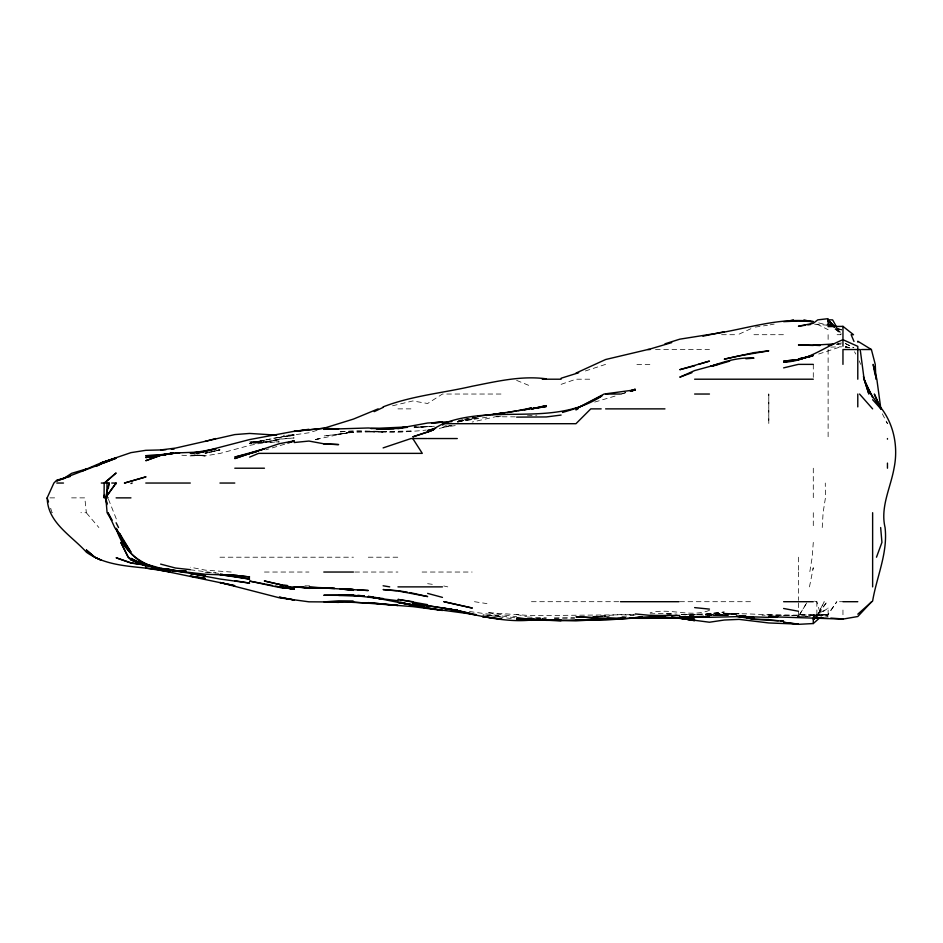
<?xml version="1.0" encoding="UTF-8"?>
<svg xmlns="http://www.w3.org/2000/svg" width="943" height="943" viewBox="0 0 943 943"><rect width="100%" height="100%" fill="white"/><g stroke="black" fill="none" stroke-linecap="round" stroke-linejoin="round"><path stroke-width="0.71" stroke-dasharray="4.71 3.54" d="M822.237 527.538L823.098 512.709L825.431 497.869L825.278 483.04M813.29 542.378L812.182 557.207L809.789 572.036M809.459 586.876L813.29 567.745L812.064 572.036M828.119 614.742L828.119 608.082L816.214 616.545L827.07 601.705L816.591 616.545L824.217 601.705L816.98 616.545L813.29 615.626L813.29 616.545L828.119 614.294L836.854 601.705L828.119 614.294L813.29 616.203L828.119 614.341L813.29 615.166L828.119 614.966L764.749 615.308M813.29 616.545L828.119 608.082M739.123 334.128L752.726 327.869M818.689 354.038L841.58 346.494M443.764 426.448L446.393 425.529M621.461 394.033L625.61 392.594M561.12 384.343L575.961 379.204L590.789 379.204M284.68 444.188L265.796 449.823M615.06 396.084L593.489 402.425M317.048 430.326L308.95 432.778L294.122 434.853L283.336 435.253M621.272 394.033L626.871 392.347M451.897 425.423L438.412 428.664M585.391 370.976L605.618 364.375L608.93 364.375M458.64 420.625L462.683 419.623M464.027 419.293L468.082 418.291M457.284 421.497L469.425 418.503M450.542 425.458L442.456 427.403L455.94 425.505M497.739 416.228L472.125 422.075M457.284 422.122L478.867 417.619M709.454 610.345C690.064 617.877 669.801 607.445 650.128 612.809M717.305 615.19C744.121 611.359 771.409 616.628 798.462 615.437L768.793 614.647L762.05 615.296M205.114 452.805L214.556 451.037M215.912 450.789L219.955 450.035L205.114 453.371L219.955 449.634L205.114 453.465M315.74 439.556L353.448 431.352L338.62 434.287L353.448 432.224L323.791 435.984L353.448 432.295L412.786 430.927C388.127 434.77 363.232 428.853 338.62 432.012C367.699 429.265 397.109 433.768 426.271 430.043M770.136 324.84L774.179 324.086M486.953 417.171L457.284 422.016M797.389 616.545L810.591 616.498L797.224 616.545M717.305 615.296L724.295 614.058L739.123 613.681L724.295 613.209L704.067 614.141M392.559 405.796L412.786 400.952L427.627 403.498L442.456 394.033L501.794 394.033M716.197 615.414L724.295 614.058L714.853 615.296M837.561 343.629L841.604 342.993M755.308 327.103L767.437 325.288M472.125 417.784L476.168 417.454M705.411 614.53L724.295 612.019L687.883 615.355M546.292 618.243L542.249 618.691L546.292 618.749M720.24 615.355L728.338 615.355L705.411 614.765M621.909 616.545L633.955 615.237M592.558 616.404L620.459 614.577L635.287 614.919M527.408 415.828L536.85 415.144M728.338 615.355L705.411 614.824L724.295 613.74L737.78 614.624L724.295 613.869L739.123 613.775M836.217 344.49L841.604 344.077L837.561 343.995M250.968 441.949L279.281 441.878L249.624 443.434L279.281 437.01L294.122 435.466L279.281 437.422L294.122 434.688L249.624 442.962L264.453 440.204L249.624 443.516L279.281 439.827L249.624 445.391L219.955 453.453L205.114 455.893L190.286 455.104L205.114 455.304L190.286 455.929L179.5 455.033M434.369 426.236L414.13 427.686L434.369 426.142M496.395 416.488L501.794 416.122L496.395 416.629M554.378 617.854L574.605 617.582M304.907 585.827L311.65 585.874M650.128 613.905L664.956 613.339L677.098 614.164M702.712 614.199L681.141 614.353L700.012 614.836M830.818 347.107L841.604 346.812M705.411 615.107L726.982 615.366L705.411 614.789M414.13 427.014L427.627 426.696L414.13 426.802M633.944 614.695L531.451 615.638L486.953 612.573L516.623 616.722M596.282 616.474L610.746 616.474M562.476 618.844L574.605 618.679M515.279 416.83L496.395 416.771M721.595 334.706L737.732 334.706M753.952 334.706L783.621 334.706M837.078 334.706L840.885 334.706L837.431 328.529M655.515 349.535L709.454 349.535M636.914 364.375L650.128 364.375M397.958 408.873L412.786 408.873M49.908 497.869L56.78 497.869M71.621 497.869L84.811 497.869L86.332 512.709L80.921 512.709M219.955 557.207L353.448 557.207M368.289 557.207L397.958 557.207M264.453 572.036L308.95 572.036M354.804 572.036L397.958 572.036M422.099 572.036L472.125 572.036M531.451 601.705L619.103 601.705M679.785 601.705L753.952 601.705M839.529 601.705L842.959 601.705M383.117 431.823L368.289 431.764L383.117 432.071M709.454 614.789L726.982 615.296M671.699 614.117L664.956 613.94L670.355 614.152M249.624 441.913L264.453 442.35M527.408 617.052L546.292 617.83M486.953 615.19L482.91 615.013L501.794 616.463L486.953 615.19L513.923 618.914M205.114 572.26L215.912 572.861M231.212 572.036L205.114 570.114L190.286 567.203M681.141 614.6L694.626 615.402M554.378 618.396L561.12 618.867M814.634 324.215L826.775 325.146M194.329 454.998L205.114 455.893L197.028 454.962M190.286 569.784L218.587 573.368M469.425 611.535L516.623 618.019M427.627 583.682L434.369 584.589M474.447 601.705L486.953 603.603M845.659 347.283L848.346 347.778M516.623 614.482L526.677 616.545M849.702 347.743L845.659 346.847L849.667 347.896M814.469 601.174L816.827 601.705L821.176 616.545M443.788 585.968L447.784 586.876M818.689 322.895L828.119 325.241M837.561 328.977L841.604 329.991M845.517 346.965L848.075 347.826M837.561 328.164L841.604 329.779M516.623 380.394L531.451 386.477M845.388 343.547L853.886 347.743M845.588 343.653L853.486 347.578M817.003 324.097L828.119 329.72M834.968 329.154L841.816 333.916M836.606 328.883L841.899 333.739M836.453 328.883L841.663 333.739M836.877 328.777L841.734 333.716M835.415 328.353L840.885 334.706M86.45 512.921L98.885 527.538M854.511 351.798L855.82 354.049M882.342 413.812L887.457 423.702L885.748 419.659M108.445 499.224L117.25 521.302M859.226 360.91L860.653 364.375M50.745 508.666L52.089 512.709L50.769 508.666M816.827 601.705L816.897 616.545M842.959 610.038L842.959 616.545M828.119 334.706L828.119 341.449M828.119 349.535L828.119 438.542M813.29 364.375L813.29 377.86M813.29 468.211L813.29 497.869M813.29 512.709L813.29 527.538M798.462 557.207L798.462 570.798M798.462 572.036L798.462 600.361M798.462 602.919L798.462 616.545M768.793 394.033L768.793 423.702L768.793 394.033M806.748 602.931L798.462 616.38L806.748 602.931M319.842 438.542L314.396 439.721L319.842 438.542M279.281 439.084L264.453 442.232L279.281 439.285L294.122 437.929L279.281 439.084M472.125 419.022L457.284 421.297L472.125 419.022M476.168 417.584L472.125 418.032L476.168 417.619M605.618 616.227L593.489 616.486L605.618 616.25M813.29 614.919L798.462 614.624L828.119 616.121L813.29 614.919M848.075 347.519L845.517 346.505L848.075 347.519"/><path stroke-width="1.41" d="M106.865 496.525L107.007 483.04M104.19 495.181L104.072 497.869L104.178 483.04L116.119 472.973L105.746 482.121M108.304 488.439L109.129 483.04L101.29 483.04M109.129 483.04L105.522 497.869L116.119 483.04L111.745 483.04M876.495 557.207L881.929 542.378L880.656 527.538M48.494 501.924L47.15 497.869L53.881 483.04L56.78 480.152L70.265 476.486M106.995 504.611L105.298 497.869L116.119 483.04L116.119 483.83M871.638 601.705L857.788 616.522L842.959 619.091L768.793 616.687L777.94 616.545L768.793 617.347L741.151 616.545L709.454 617.323L679.785 616.734M664.956 617.5L679.785 618.36L709.454 622.227L724.295 620.023L739.123 619.374L768.793 622.958L798.462 624.101L783.621 622.309L798.462 624.337L813.29 623.547L819.196 618.29M857.788 614.176L872.629 601.009C876.766 576.409 887.988 552.975 885.064 527.538C880.184 507.075 890.557 487.908 894.047 468.211C898.243 447.807 894.306 425.706 881.776 408.873C873.949 399.195 866.676 388.681 863.434 376.505M63.629 478.549L71.621 473.327L86.45 468.954L82.748 470.769M374.206 411.643L383.117 407.411M442.456 425.069L444.848 423.702L575.961 423.702L590.789 408.873L601.174 408.873M810.591 356.572L798.462 358.929L813.29 355.44L798.462 359.589L783.621 362.124C806.006 361.688 823.274 347.743 842.959 339.704L857.788 346.364L857.788 379.204M442.456 423.985L427.627 432.083L412.786 436.845L433.014 430.102M575.961 409.957L577.965 408.873M81.511 471.205L101.29 462.765L130.947 452.64L145.788 450.318L160.616 449.941L175.457 448.102L234.783 434.582L249.624 433.438L276.594 435.147M96.363 466.349L101.29 463.862M575.961 373.11L605.618 359.519L650.128 348.993L671.699 342.604M378.119 408.873L353.448 419.081L323.791 428.287L294.122 431.305L249.624 439.556L196.498 453.371L215.912 448.88M574.487 408.873L575.961 408.236M249.624 457.119L258.594 453.371L422.287 453.371L412.786 438.542M433.014 429.819L427.627 432.083L434.369 429.23M130.947 483.511L132.185 483.04M102.634 463.343L116.119 458.227L56.78 480.883L64.878 478.278M712.059 366.32L729.682 361.134M691.926 372.697L679.785 377.165L694.626 370.587L717.434 364.375L710.786 366.32M631.138 390.661L635.287 389.211L630.195 390.968M288.723 442.809L294.122 440.97L287.379 442.904M443.01 423.702C494.097 403.687 554.095 427.568 601.917 395.919L575.961 408.873L604.109 394.033L635.287 389.836L631.079 391.074M249.789 453.371L234.783 458.569L279.281 443.705L294.122 440.9M710.645 366.32C724.613 361.487 738.994 357.032 753.952 358.151L745.866 358.764M383.117 406.881C411.737 395.754 442.456 393.113 472.125 386.253C496.525 381.467 521.255 375.455 546.292 378.838M561.12 378.226L578.648 372.744M383.117 447.901L411.007 438.542L426.967 438.542M664.956 343.83L679.785 339.174L709.454 334.47C743.992 329.932 778.14 316.754 813.29 321.551L798.462 320.997L783.621 321.657M251.121 452.958L264.453 448.856L234.783 457.084L256.366 451.933M562.464 412.468L573.155 409.274M813.29 355.134L798.462 359.566L783.621 361.122L798.462 359.589L813.29 355.44M698.445 364.375L709.454 361.098L679.785 369.68L694.626 365.801M631.244 390.956L635.287 389.801L631.244 390.98M435.713 428.346L427.627 430.538L434.369 428.888M205.114 441.418L215.853 438.542M702.948 336.179L724.295 331.712M524.508 409.899L531.451 407.93L518.061 410.641M789.197 320.938L793.381 319.866M783.621 367.876L798.297 364.375L813.29 364.375M531.911 408.873L546.292 405.62L531.451 408.873L535.506 408.225M737.78 356.159L724.295 359.153L753.952 352.647L768.793 350.831L739.123 355.865M215.912 448.892L190.286 453.3L198.372 452.487M179.642 453.1L170.377 453.371L145.788 457.591L166.015 454.42M477.512 416.299L501.794 413.223L493.696 414.425M504.481 413.058L501.794 413.529L504.481 413.199M507.181 412.574L516.623 410.9M623.146 618.078L620.459 618.525L623.299 618.125M492.352 414.543L546.292 406.504L538.194 407.8M833.518 344.266L828.119 345.126L830.818 344.914M145.788 457.178L160.616 454.832L145.788 455.693L159.273 455.328M308.95 429.289L294.122 431.399L323.791 428.263L338.62 428.971L323.791 429.336L368.289 427.981L383.117 428.971L397.958 428.44L427.627 423.018L451.897 421.568M805.204 325.252L798.462 326.207L813.29 323.296L817.77 319.866L828.119 318.663M807.892 324.875L810.591 324.498M160.616 454.703L172.864 453.253M561.12 415.061L546.292 416.947L516.623 417.124M642.501 617.264L620.459 618.903L575.961 616.852L597.532 617.854M397.958 428.605L402.001 428.122M451.897 609.367L412.786 603.402L457.284 610.31L442.456 608.117C474.046 613.799 505.613 624.584 538.194 619.138M642.266 617.135L635.287 617.877L650.128 617.064M201.071 452.216L203.771 451.945L175.457 452.946L178.251 453.088M609.673 619.044L575.961 620.859L516.623 619.728M294.122 442.526L308.95 441.053L323.791 443.788L338.62 444.577L323.791 444.012M605.618 619.103L561.12 620.4L531.451 619.822L540.893 619.056M703.572 616.286C679.031 617.594 654.442 618.773 629.9 618.184M166.015 454.561L160.616 454.998L166.015 454.679M635.287 617.582L639.613 617.229M170.058 454.102L172.758 453.889M402.001 427.615L407.388 427.214M531.451 619.881L540.893 619.162M160.616 450.082L166.015 449.693M171.402 449.304L174.101 449.104M633.944 618.089L605.618 620.023L575.961 620.093L600.231 619.103M402.001 427.686L407.388 427.368M170.377 453.371L174.184 453.194M617.759 618.537L625.846 618.136L606.974 618.148M393.903 428.77L376.375 428.971M526.064 619.339L534.151 619.091M353.448 595.033L323.791 595.269L353.448 595.398L364.246 596.259L338.62 595.387L353.448 595.057M635.287 617.641L650.128 617.3M526.064 619.433L531.451 619.315L528.764 619.08M370.988 428.594L407.388 426.931M635.287 618.007L679.785 617.771L664.956 617.618M853.993 341.449L851.14 334.706L853.498 334.706L842.959 326.361L828.119 326.608L828.119 319.866L832.586 319.866L836.736 327.292M822.732 617.936L813.29 617.983L828.119 618.337M833.518 344.006L813.29 345.173L820.033 345.551M647.817 349.535L650.128 349.535M861.56 349.535L871.391 349.535L875.257 364.375L875.906 379.204M542.249 379.204L561.12 379.204M694.626 379.204L813.29 379.204M605.618 394.033L620.459 394.033M694.626 394.033L709.454 394.033M605.618 408.873L664.956 408.873M427.627 438.542L457.284 438.542M234.783 468.211L264.453 468.211M56.78 483.04L63.476 483.04M145.788 483.04L190.286 483.04M219.955 483.04L234.783 483.04M47.15 497.869L47.233 497.869C47.433 522.634 71.633 535.683 86.45 552.244C110.637 569.336 142.157 565.305 169.905 571.812L145.788 568.122M105.298 497.869L108.221 497.869M116.119 497.869L130.947 497.869M323.791 572.036L353.448 572.036M397.958 586.876L442.456 586.876M323.791 601.705L342.663 601.705M348.061 601.705L412.786 606.608L442.456 610.451L427.627 607.834M620.459 601.705L678.972 601.705M783.621 601.705L813.29 601.705M842.959 601.705L857.788 601.705M738.958 616.545L753.952 617.5L736.294 616.25M318.392 587.795L334.576 588.526M679.785 615.484L650.128 615.378L635.287 613.94M650.128 616.286L664.956 616.545M736.424 616.25L753.952 619.268L768.793 619.563M813.29 345.468L798.462 344.961L820.033 345.291M179.5 570.998L186.243 571.269M327.834 587.949L334.576 588.243M368.289 603.048L338.62 601.705L353.448 601.339L338.62 600.832L323.791 601.917L308.95 601.823L279.281 597.791L219.955 582.491L234.783 585.697L160.616 570.256M476.168 614.706L427.627 608.176L368.289 596.447L383.117 599.253L368.289 596.589L372.332 597.108M222.654 574.464L219.955 574.334L234.783 575.855L229.397 574.853M228.041 574.723L237.483 575.407M294.122 587.017L307.607 587.678L289.937 586.876L264.453 580.994L289.937 586.876M324.333 601.705L338.62 602.436M353.448 589.575L339.963 588.868L353.448 590.377L341.319 588.951L353.448 589.575L345.362 588.951M664.956 617.335L694.626 619.233L679.785 618.136L694.626 620.635L679.785 618.066M472.125 614.388L476.168 614.612M526.064 619.928L561.12 620.14L546.292 620.341L516.623 618.113L527.408 618.844M357.503 589.835L368.289 590.518L308.95 587.183L323.791 587.772L308.95 588.349L298.224 586.876L307.607 587.63M116.119 528.28C126.008 560.826 154.593 571.835 186.243 571.576L182.199 570.939L186.243 571.423M830.818 618.089L842.959 618.962M396.602 590.613L383.117 589.575L397.958 590.966L427.627 596.565L410.087 592.605M358.847 595.469L364.246 595.905M770.136 620.023L778.234 620.706M780.922 620.93L783.621 621.154L753.952 619.256L742.695 616.545L753.952 619.268M694.626 607.61L709.454 609.107M353.448 595.398L397.958 600.703M671.699 617.241L677.098 617.795L671.605 617.158M130.947 559.199L128.378 557.207L120.822 542.378L128.083 557.207L130.947 559.8L145.788 565.847L130.947 558.386L145.788 565.906L175.457 570.845L205.114 574.216L234.783 575.383L249.624 576.975L240.182 575.749M190.286 569.643L175.457 568.028L160.616 564.103M368.289 596.907L383.117 598.522M160.616 568.334L163.316 568.617M167.359 569.089L170.058 569.395M454.597 609.685L457.284 610.003M279.281 584.507L281.981 584.825M284.68 585.155L287.379 585.473M182.199 571.057L186.243 571.552M368.289 596.589L372.332 597.119M144.432 564.951L130.947 563.065L116.119 557.773L130.947 562.794L144.432 564.928L130.947 559.883L143.088 563.784M284.68 587.654L280.637 587.065L294.122 589.186L280.778 587.088M287.379 588.043L294.122 589.01L276.558 586.876L249.624 581.112L264.453 583.917M170.058 569.725L166.015 569.124L185.394 572.036L172.758 570.126M412.893 601.705L397.958 599.418L427.627 604.675M175.457 570.88L160.616 568.511L205.114 575.76L190.286 573.485L219.955 579.026L249.624 583.116L234.783 580.711M397.958 590.719L407.388 592.18M412.786 604.793L397.958 602.412L427.627 608.176L412.786 605.088L426.271 607.587M151.175 568.24L153.874 568.676M156.573 569.124L159.273 569.56M383.117 585.78L389.718 586.876M369.632 596.471L372.332 596.931M375.031 597.402L377.73 597.874M783.621 608.483L798.462 611.253M412.786 603.096L427.627 605.984M265.796 584.188L272.539 585.509M275.238 586.039L277.937 586.57M399.879 602.023L405.62 603.272M408.484 603.897L411.348 604.534M803.966 319.866L811.958 321.881M427.627 593.395L442.456 597.39M147.132 564.444L159.273 567.91M833.518 326.549L828.119 324.392L830.406 325.972M136.346 561.439L144.432 564.81M871.391 349.535L857.788 341.213L857.788 342.12M145.788 564.067C131.714 558.091 123.368 544.877 117.863 531.251M834.484 326.938L828.119 321.115L834.378 326.938M834.932 326.797L828.119 319.866L833.588 326.231M872.629 399.702L880.856 408.873L876.837 379.204L873.147 364.375L875.151 375.161M859.544 394.033L872.629 408.873M111.604 520.123L107.101 512.709L105.84 497.869L106.995 503.267M119.82 533.714L130.947 552.15L114.704 527.538L107.973 512.709L112.052 520.123M872.629 397.687L864.059 379.204L868.88 394.033L864.118 379.204L860.205 349.535L842.959 349.535L842.959 364.375M116.119 522.752L118.523 527.538M118.783 532.489L123.71 542.378L119.667 533.714M881.21 408.873L874.314 394.033L880.762 408.873M116.708 528.893L122.578 542.378L121.01 535.636M887.457 438.542L887.457 439.179M887.457 463.096L887.457 468.211M872.629 512.709L872.629 586.876M857.788 394.033L857.788 406.893M842.959 326.361L842.959 346.175M813.29 618.089L813.29 623.547M353.448 601.705L353.448 602.341M815.094 618.066L813.29 619.598L815.129 618.066M160.616 455.21L145.788 460.691L160.616 455.422L171.732 453.371L160.616 455.21M116.119 457.874L101.29 462.848L116.119 457.874M145.788 476.91L124.488 483.04L145.788 476.91M442.456 422.158L431.67 422.9L442.456 422.169M745.866 616.239L739.123 616.368L745.866 616.239M620.459 618.962L605.618 619.221L620.459 619.021M709.454 617.17L689.828 616.545L709.454 617.17M561.12 620.506L546.292 620.235L561.12 620.506M294.122 588.361L279.281 587.359L294.122 588.361M397.958 605.371L368.289 602.636L397.958 605.5M531.451 620.246L526.064 619.704L531.451 620.341M364.246 596.176L357.503 595.469L364.246 596.165M501.794 619.174L482.38 616.545L501.794 619.174M234.783 576.562L219.955 574.641L249.624 579.108L234.783 576.562M205.114 578.354L190.286 576.114L205.114 578.354M294.122 599.948L279.281 597.178L294.122 600.019M472.125 608.011L443.953 601.705L472.125 608.011M472.125 613.928L457.284 610.475L472.125 613.928M101.29 560.248L94.772 557.207L86.45 550.087L94.772 557.207L101.29 560.248"/></g></svg>
